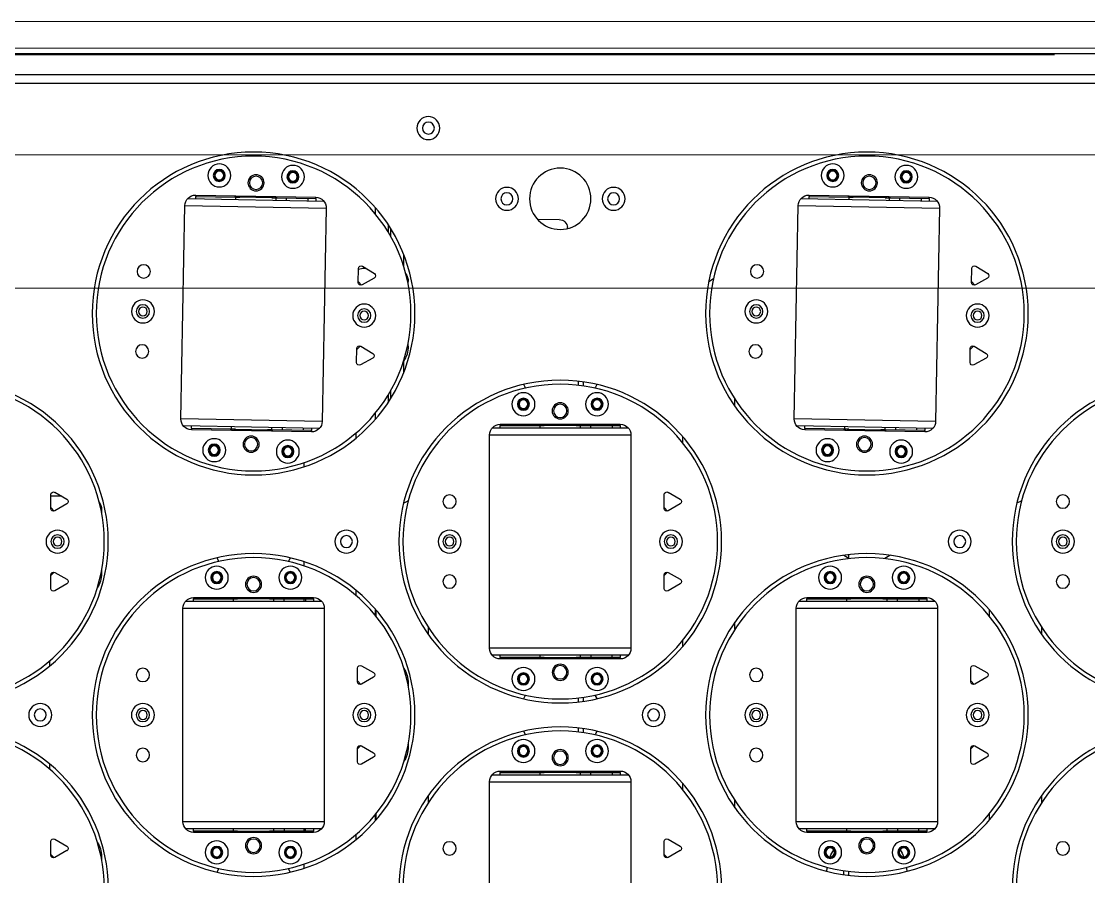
# Model space of a CAD drawing. Header units: millimetres. Extents: x 845401 to 948039, y 511594 to 550263.
# Drawn here: x 900760.8 to 901161, y 532271.1 to 532591.8 of the extents above; entities that cross this region are included whole.
import ezdxf

# ---------------------------------------------------------------- set-up
doc = ezdxf.new("R2010")
doc.units = ezdxf.units.MM
doc.layers.add('00', color=7, linetype='Continuous')
for name, color, linetype, lineweight in [('8101-0023040DXF_CONTINUOUS_LINE', 7, 'Continuous', 18), ('A-剖-0.10mm.......SECT-L01', 255, 'Continuous', 18), ('物流设备', 7, 'Continuous', 5)]:
    doc.layers.add(name, color=color, linetype=linetype, lineweight=lineweight)

# ---------------------------------------------------------------- blocks, each defined once
blk = doc.blocks.new('*U100544')
at = {"color": 1}
blk.add_lwpolyline([(0, -630), (4173.78, -630), (4173.78, 630), (0, 630)], close=True, dxfattribs=at)
at = {"color": 4}
blk.add_lwpolyline([(0, -600), (4173.78, -600), (4173.78, 600), (0, 600)], close=True, dxfattribs=at)
for tag, p in [('设备编号', (485.24, 55.29)), ('设备高度', (489.75, -155.56))]:
    blk.add_attdef(tag, p, '', height=100)
at = {"flags": 1}
blk.add_attdef('设备类型', (14286.52, -37.08), '', height=100, dxfattribs=at)
blk = doc.blocks.new('1260包胶摆轮')
at = {"color": 7, "linetype": 'Continuous', "lineweight": 25}
for p, q in [((4842812.88, 878231.8), (4842812.88, 878151.8)), ((4842865.88, 878151.8), (4842865.88, 878231.8)), ((4842947.66, 878186.92), (4842947.66, 878185.41)), ((4842743.38, 878184.24), (4842743.38, 878182.66)), ((4842648.38, 878179.05), (4842649.64, 878180.36)), ((4842648.38, 878179.4), (4842648.38, 878174.2)), ((4842654.38, 878177.66), (4842649.88, 878180.26)), ((4842667.38, 878179.8), (4842667.38, 878180.96)), ((4842878.38, 878179.05), (4842879.64, 878180.36)), ((4842878.38, 878179.4), (4842878.38, 878174.2)), ((4842884.38, 878177.66), (4842879.88, 878180.26)), ((4842649.88, 878173.33), (4842654.38, 878175.93)), ((4842879.88, 878173.33), (4842884.38, 878175.93)), ((4842746.88, 878170.8), (4842701.88, 878170.8)), ((4842701.88, 878170.3), (4842701.88, 878170.8)), ((4842716.63, 878170.3), (4842701.88, 878170.3)), ((4842701.88, 878170.3), (4842701.88, 878169.3)), ((4842716.63, 878170.8), (4842716.63, 878170.3)), ((4842717.22, 878170.3), (4842716.63, 878170.3)), ((4842716.88, 878170.3), (4842716.88, 878169.3)), ((4842717.8, 878170.3), (4842717.22, 878170.3)), ((4842718.38, 878170.3), (4842717.8, 878170.3)), ((4842718.38, 878170.8), (4842718.38, 878170.3)), ((4842718.38, 878170.3), (4842730.38, 878170.3)), ((4842730.38, 878170.3), (4842730.38, 878170.8)), ((4842730.97, 878170.3), (4842730.38, 878170.3)), ((4842731.55, 878170.3), (4842730.97, 878170.3)), ((4842732.13, 878170.3), (4842731.55, 878170.3)), ((4842731.88, 878169.3), (4842731.88, 878170.3)), ((4842732.13, 878170.3), (4842732.13, 878170.8)), ((4842746.88, 878170.3), (4842732.13, 878170.3)), ((4842735.88, 878169.3), (4842735.88, 878170.3)), ((4842743.38, 878170.3), (4842743.38, 878169.3)), ((4842743.88, 878170.3), (4842743.88, 878169.3)), ((4842746.88, 878170.8), (4842746.88, 878170.3)), ((4842746.88, 878169.3), (4842746.88, 878170.3)), ((4842762.88, 878173.47), (4842762.88, 878171.51)), ((4842976.88, 878170.8), (4842931.88, 878170.8)), ((4842931.88, 878170.3), (4842931.88, 878170.8)), ((4842946.63, 878170.3), (4842931.88, 878170.3)), ((4842931.88, 878170.3), (4842931.88, 878169.3)), ((4842946.63, 878170.8), (4842946.63, 878170.3)), ((4842947.22, 878170.3), (4842946.63, 878170.3)), ((4842946.88, 878170.3), (4842946.88, 878169.3)), ((4842947.8, 878170.3), (4842947.22, 878170.3)), ((4842948.38, 878170.3), (4842947.8, 878170.3)), ((4842948.38, 878170.8), (4842948.38, 878170.3)), ((4842948.38, 878170.3), (4842960.38, 878170.3)), ((4842960.38, 878170.3), (4842960.38, 878170.8)), ((4842960.97, 878170.3), (4842960.38, 878170.3)), ((4842961.55, 878170.3), (4842960.97, 878170.3)), ((4842962.13, 878170.3), (4842961.55, 878170.3)), ((4842961.88, 878169.3), (4842961.88, 878170.3)), ((4842962.13, 878170.3), (4842962.13, 878170.8)), ((4842976.88, 878170.3), (4842962.13, 878170.3)), ((4842965.88, 878169.3), (4842965.88, 878170.3)), ((4842973.88, 878170.3), (4842973.88, 878169.3)), ((4842976.88, 878170.8), (4842976.88, 878170.3)), ((4842976.88, 878169.3), (4842976.88, 878170.3)), ((4842697.88, 878166.8), (4842697.88, 878086.8)), ((4842698.76, 878169.3), (4842750.01, 878169.3)), ((4842750.88, 878086.8), (4842750.88, 878166.8)), ((4842770.38, 878166.1), (4842770.38, 878163.74)), ((4842927.88, 878166.8), (4842927.88, 878086.8)), ((4842928.76, 878169.3), (4842980.01, 878169.3)), ((4842980.88, 878086.8), (4842980.88, 878166.8)), ((4843000.38, 878166.1), (4843000.38, 878163.74)), ((4842789.88, 878157.01), (4842789.88, 878159.69)), ((4842904.88, 878161.58), (4842904.88, 878158.9)), ((4843019.88, 878157.01), (4843019.88, 878159.69)), ((4842885.38, 878154.85), (4842885.38, 878152.5)), ((4842647.88, 878145.13), (4842647.88, 878147.09)), ((4842865.01, 878149.3), (4842813.76, 878149.3)), ((4842816.88, 878149.3), (4842816.88, 878148.3)), ((4842816.88, 878147.8), (4842816.88, 878148.3)), ((4842816.88, 878148.3), (4842831.63, 878148.3)), ((4842816.88, 878147.8), (4842861.88, 878147.8)), ((4842831.63, 878148.3), (4842831.63, 878147.8)), ((4842831.63, 878148.3), (4842832.22, 878148.3)), ((4842831.88, 878149.3), (4842831.88, 878148.3)), ((4842832.22, 878148.3), (4842832.8, 878148.3)), ((4842832.8, 878148.3), (4842833.38, 878148.3)), ((4842845.38, 878148.3), (4842833.38, 878148.3)), ((4842833.38, 878148.3), (4842833.38, 878147.8)), ((4842845.38, 878147.8), (4842845.38, 878148.3)), ((4842845.38, 878148.3), (4842845.97, 878148.3)), ((4842845.97, 878148.3), (4842846.55, 878148.3)), ((4842846.55, 878148.3), (4842847.13, 878148.3)), ((4842846.88, 878148.3), (4842846.88, 878149.3)), ((4842847.13, 878148.3), (4842861.88, 878148.3)), ((4842847.13, 878147.8), (4842847.13, 878148.3)), ((4842850.88, 878149.3), (4842850.88, 878148.3)), ((4842858.88, 878148.3), (4842858.88, 878149.3)), ((4842861.88, 878148.3), (4842861.88, 878149.3)), ((4842861.88, 878148.3), (4842861.88, 878147.8)), ((4842763.38, 878144.4), (4842763.38, 878139.2)), ((4842769.38, 878142.66), (4842764.88, 878145.26)), ((4842993.38, 878144.4), (4842993.38, 878139.2)), ((4842999.38, 878142.66), (4842994.88, 878145.26)), ((4842764.64, 878138.23), (4842763.38, 878139.54)), ((4842764.88, 878138.33), (4842769.38, 878140.93)), ((4842782.38, 878137.63), (4842782.38, 878138.8)), ((4842994.64, 878138.23), (4842993.38, 878139.54)), ((4842994.88, 878138.33), (4842999.38, 878140.93)), ((4842846.16, 878131.68), (4842846.16, 878133.19)), ((4842846.16, 878120.41), (4842846.16, 878121.92)), ((4842763.38, 878114.05), (4842764.64, 878115.36)), ((4842763.38, 878114.4), (4842763.38, 878109.2)), ((4842769.38, 878112.66), (4842764.88, 878115.26)), ((4842782.38, 878114.8), (4842782.38, 878115.96)), ((4842993.38, 878114.05), (4842994.64, 878115.36)), ((4842993.38, 878114.4), (4842993.38, 878109.2)), ((4842999.38, 878112.66), (4842994.88, 878115.26)), ((4842764.88, 878108.33), (4842769.38, 878110.93)), ((4842994.88, 878108.33), (4842999.38, 878110.93)), ((4842647.88, 878106.51), (4842647.88, 878108.47)), ((4842861.88, 878105.8), (4842816.88, 878105.8)), ((4842816.88, 878105.3), (4842816.88, 878105.8)), ((4842831.63, 878105.8), (4842831.63, 878105.3)), ((4842833.38, 878105.8), (4842833.38, 878105.3)), ((4842845.38, 878105.3), (4842845.38, 878105.8)), ((4842847.13, 878105.3), (4842847.13, 878105.8)), ((4842861.88, 878105.8), (4842861.88, 878105.3)), ((4842812.88, 878101.8), (4842812.88, 878021.8)), ((4842813.76, 878104.3), (4842865.01, 878104.3)), ((4842831.63, 878105.3), (4842816.88, 878105.3)), ((4842816.88, 878105.3), (4842816.88, 878104.3)), ((4842832.22, 878105.3), (4842831.63, 878105.3)), ((4842831.88, 878105.3), (4842831.88, 878104.3)), ((4842832.8, 878105.3), (4842832.22, 878105.3)), ((4842833.38, 878105.3), (4842832.8, 878105.3)), ((4842833.38, 878105.3), (4842845.38, 878105.3)), ((4842845.97, 878105.3), (4842845.38, 878105.3)), ((4842846.55, 878105.3), (4842845.97, 878105.3)), ((4842847.13, 878105.3), (4842846.55, 878105.3)), ((4842846.88, 878104.3), (4842846.88, 878105.3)), ((4842861.88, 878105.3), (4842847.13, 878105.3)), ((4842850.88, 878104.3), (4842850.88, 878105.3)), ((4842858.88, 878105.3), (4842858.88, 878104.3)), ((4842861.88, 878104.3), (4842861.88, 878105.3)), ((4842865.88, 878021.8), (4842865.88, 878101.8)), ((4842885.38, 878101.1), (4842885.38, 878098.74)), ((4842789.88, 878093.9), (4842789.88, 878096.58)), ((4842904.88, 878094.69), (4842904.88, 878092.01)), ((4843019.88, 878093.9), (4843019.88, 878096.58)), ((4842770.38, 878089.85), (4842770.38, 878087.5)), ((4843000.38, 878089.85), (4843000.38, 878087.5)), ((4842750.01, 878084.3), (4842698.76, 878084.3)), ((4842701.88, 878084.3), (4842701.88, 878083.3)), ((4842701.88, 878083.3), (4842716.63, 878083.3)), ((4842701.88, 878082.8), (4842701.88, 878083.3)), ((4842701.88, 878082.8), (4842746.88, 878082.8)), ((4842716.63, 878083.3), (4842716.63, 878082.8)), ((4842716.63, 878083.3), (4842717.22, 878083.3)), ((4842716.88, 878084.3), (4842716.88, 878083.3)), ((4842717.22, 878083.3), (4842717.8, 878083.3)), ((4842717.8, 878083.3), (4842718.38, 878083.3)), ((4842730.38, 878083.3), (4842718.38, 878083.3)), ((4842718.38, 878083.3), (4842718.38, 878082.8)), ((4842730.38, 878082.8), (4842730.38, 878083.3)), ((4842730.38, 878083.3), (4842730.97, 878083.3)), ((4842730.97, 878083.3), (4842731.55, 878083.3)), ((4842731.55, 878083.3), (4842732.13, 878083.3)), ((4842731.88, 878083.3), (4842731.88, 878084.3)), ((4842732.13, 878082.8), (4842732.13, 878083.3)), ((4842732.13, 878083.3), (4842746.88, 878083.3)), ((4842735.88, 878084.3), (4842735.88, 878083.3)), ((4842743.38, 878084.3), (4842743.38, 878083.3)), ((4842743.88, 878083.3), (4842743.88, 878084.3)), ((4842746.88, 878083.3), (4842746.88, 878084.3)), ((4842746.88, 878083.3), (4842746.88, 878082.8)), ((4842762.88, 878082.09), (4842762.88, 878080.13)), ((4842980.01, 878084.3), (4842928.76, 878084.3)), ((4842931.88, 878084.3), (4842931.88, 878083.3)), ((4842931.88, 878083.3), (4842946.63, 878083.3)), ((4842931.88, 878082.8), (4842931.88, 878083.3)), ((4842931.88, 878082.8), (4842976.88, 878082.8)), ((4842946.63, 878083.3), (4842946.63, 878082.8)), ((4842946.63, 878083.3), (4842947.22, 878083.3)), ((4842946.88, 878084.3), (4842946.88, 878083.3)), ((4842947.22, 878083.3), (4842947.8, 878083.3)), ((4842947.8, 878083.3), (4842948.38, 878083.3)), ((4842960.38, 878083.3), (4842948.38, 878083.3)), ((4842948.38, 878083.3), (4842948.38, 878082.8)), ((4842960.38, 878082.8), (4842960.38, 878083.3)), ((4842960.38, 878083.3), (4842960.97, 878083.3)), ((4842960.97, 878083.3), (4842961.55, 878083.3)), ((4842961.55, 878083.3), (4842962.13, 878083.3)), ((4842961.88, 878083.3), (4842961.88, 878084.3)), ((4842962.13, 878083.3), (4842976.88, 878083.3)), ((4842962.13, 878082.8), (4842962.13, 878083.3)), ((4842965.88, 878084.3), (4842965.88, 878083.3)), ((4842973.88, 878083.3), (4842973.88, 878084.3)), ((4842976.88, 878083.3), (4842976.88, 878084.3)), ((4842976.88, 878083.3), (4842976.88, 878082.8)), ((4842648.38, 878079.4), (4842648.38, 878074.2)), ((4842654.38, 878077.66), (4842649.88, 878080.26)), ((4842878.38, 878079.4), (4842878.38, 878074.2)), ((4842884.38, 878077.66), (4842879.88, 878080.26)), ((4842649.64, 878073.23), (4842648.38, 878074.54)), ((4842649.88, 878073.33), (4842654.38, 878075.93)), ((4842667.38, 878072.63), (4842667.38, 878073.8)), ((4842879.64, 878073.23), (4842878.38, 878074.54)), ((4842879.88, 878073.33), (4842884.38, 878075.93)), ((4842743.38, 878070.94), (4842743.38, 878069.36)), ((4842947.66, 878068.18), (4842947.66, 878066.67)), ((4842648.38, 878049.05), (4842649.64, 878050.36)), ((4842654.38, 878047.66), (4842649.88, 878050.26)), ((4842667.38, 878049.8), (4842667.38, 878050.96)), ((4842878.38, 878049.05), (4842879.64, 878050.36)), ((4842884.38, 878047.66), (4842879.88, 878050.26)), ((4842648.38, 878049.4), (4842648.38, 878044.2)), ((4842649.88, 878043.33), (4842654.38, 878045.93)), ((4842878.38, 878049.4), (4842878.38, 878044.2)), ((4842879.88, 878043.33), (4842884.38, 878045.93)), ((4842652.42, 878044.8), (4842648.38, 878044.8)), ((4842743.38, 878033.74), (4842743.38, 878032.16)), ((4842762.88, 878022.97), (4842762.88, 878021.01)), ((4842885.38, 878024.85), (4842885.38, 878022.5)), ((4842697.97, 878018.31), (4842749.2, 878019.27)), ((4842746.05, 878020.71), (4842701.06, 878019.87)), ((4842701.07, 878019.37), (4842701.06, 878019.87)), ((4842715.82, 878019.65), (4842701.07, 878019.37)), ((4842701.07, 878019.37), (4842701.09, 878018.37)), ((4842715.81, 878020.15), (4842715.82, 878019.65)), ((4842716.4, 878019.66), (4842715.82, 878019.65)), ((4842716.07, 878019.65), (4842716.09, 878018.65)), ((4842716.98, 878019.67), (4842716.4, 878019.66)), ((4842717.57, 878019.68), (4842716.98, 878019.67)), ((4842717.56, 878020.18), (4842717.57, 878019.68)), ((4842717.57, 878019.68), (4842729.57, 878019.9)), ((4842729.57, 878019.9), (4842729.56, 878020.4)), ((4842730.15, 878019.91), (4842729.57, 878019.9)), ((4842730.73, 878019.92), (4842730.15, 878019.91)), ((4842731.32, 878019.94), (4842730.73, 878019.92)), ((4842731.08, 878018.93), (4842731.07, 878019.93)), ((4842731.32, 878019.94), (4842731.31, 878020.44)), ((4842746.06, 878020.21), (4842731.32, 878019.94)), ((4842735.08, 878019.01), (4842735.07, 878020.01)), ((4842743.06, 878020.15), (4842743.08, 878019.16)), ((4842746.05, 878020.71), (4842746.06, 878020.21)), ((4842746.08, 878019.21), (4842746.06, 878020.21)), ((4842865.01, 878019.3), (4842813.76, 878019.3)), ((4842816.88, 878019.3), (4842816.88, 878018.3)), ((4842816.88, 878017.8), (4842816.88, 878018.3)), ((4842816.88, 878018.3), (4842831.63, 878018.3)), ((4842816.88, 878017.8), (4842861.88, 878017.8)), ((4842831.63, 878018.3), (4842831.63, 878017.8)), ((4842831.63, 878018.3), (4842832.22, 878018.3)), ((4842831.88, 878019.3), (4842831.88, 878018.3)), ((4842832.22, 878018.3), (4842832.8, 878018.3)), ((4842832.8, 878018.3), (4842833.38, 878018.3)), ((4842845.38, 878018.3), (4842833.38, 878018.3)), ((4842833.38, 878018.3), (4842833.38, 878017.8)), ((4842845.38, 878017.8), (4842845.38, 878018.3)), ((4842845.38, 878018.3), (4842845.97, 878018.3)), ((4842845.97, 878018.3), (4842846.55, 878018.3)), ((4842846.55, 878018.3), (4842847.13, 878018.3)), ((4842846.88, 878018.3), (4842846.88, 878019.3)), ((4842847.13, 878018.3), (4842861.88, 878018.3)), ((4842847.13, 878017.8), (4842847.13, 878018.3)), ((4842850.88, 878019.3), (4842850.88, 878018.3)), ((4842858.88, 878018.3), (4842858.88, 878019.3)), ((4842861.88, 878018.3), (4842861.88, 878019.3)), ((4842861.88, 878018.3), (4842861.88, 878017.8)), ((4842927.97, 878018.31), (4842979.21, 878019.27)), ((4842976.06, 878020.71), (4842931.07, 878019.87)), ((4842931.07, 878019.37), (4842931.07, 878019.87)), ((4842945.82, 878019.65), (4842931.07, 878019.37)), ((4842931.07, 878019.37), (4842931.09, 878018.37)), ((4842945.81, 878020.15), (4842945.82, 878019.65)), ((4842946.41, 878019.66), (4842945.82, 878019.65)), ((4842946.07, 878019.65), (4842946.09, 878018.65)), ((4842946.99, 878019.67), (4842946.41, 878019.66)), ((4842947.57, 878019.68), (4842946.99, 878019.67)), ((4842947.56, 878020.18), (4842947.57, 878019.68)), ((4842947.57, 878019.68), (4842959.57, 878019.9)), ((4842959.57, 878019.9), (4842959.56, 878020.4)), ((4842960.16, 878019.91), (4842959.57, 878019.9)), ((4842960.73, 878019.92), (4842960.16, 878019.91)), ((4842961.32, 878019.94), (4842960.73, 878019.92)), ((4842961.09, 878018.93), (4842961.07, 878019.93)), ((4842961.32, 878019.94), (4842961.31, 878020.44)), ((4842976.07, 878020.21), (4842961.32, 878019.94)), ((4842965.09, 878019.01), (4842965.07, 878020.01)), ((4842973.07, 878020.15), (4842973.09, 878019.16)), ((4842976.06, 878020.71), (4842976.07, 878020.21)), ((4842976.09, 878019.21), (4842976.07, 878020.21)), ((4842697.14, 878015.8), (4842698.63, 877935.81)), ((4842751.62, 877936.8), (4842750.13, 878016.79)), ((4842927.14, 878015.8), (4842928.64, 877935.81)), ((4842981.63, 877936.8), (4842980.13, 878016.79)), ((4842774.89, 878006.8), (4842774.89, 878009.61)), ((4842904.88, 878011.08), (4842904.88, 878008.4)), ((4842775.89, 878008.04), (4842775.89, 878005.07)), ((4842846.16, 878001.68), (4842846.16, 878003.19)), ((4842763.04, 877994.62), (4842763.14, 877989.43)), ((4842769.08, 877993), (4842764.53, 877995.52)), ((4842993.05, 877994.62), (4842993.14, 877989.43)), ((4842999.08, 877993), (4842994.53, 877995.52)), ((4842764.41, 877988.48), (4842763.14, 877989.77)), ((4842764.66, 877988.59), (4842769.11, 877991.27)), ((4842994.41, 877988.48), (4842993.14, 877989.77)), ((4842994.66, 877988.59), (4842999.11, 877991.27)), ((4842782.38, 877988.55), (4842782.38, 877987.11)), ((4842763.61, 877964.29), (4842764.84, 877965.62)), ((4842993.61, 877964.29), (4842994.84, 877965.62)), ((4842763.61, 877964.63), (4842763.7, 877959.43)), ((4842769.64, 877963.01), (4842765.09, 877965.52)), ((4842782.38, 877965.48), (4842782.38, 877964.3)), ((4842993.61, 877964.63), (4842993.71, 877959.43)), ((4842999.64, 877963.01), (4842995.09, 877965.52)), ((4842765.22, 877958.59), (4842769.67, 877961.28)), ((4842995.22, 877958.59), (4842999.67, 877961.28)), ((4842774.89, 877942.99), (4842774.89, 877945.8)), ((4842775.89, 877947.52), (4842775.89, 877944.55)), ((4842842.07, 877944.48), (4842842.06, 877944.05)), ((4842839.02, 877941.09), (4842831.02, 877941.2)), ((4842750.79, 877934.28), (4842699.56, 877933.33)), ((4842717.68, 877933.67), (4842717.69, 877932.67)), ((4842732.69, 877932.95), (4842732.67, 877933.95)), ((4842736.67, 877934.02), (4842736.69, 877933.02)), ((4842744.69, 877933.17), (4842744.67, 877934.17)), ((4842747.69, 877933.23), (4842747.67, 877934.23)), ((4842980.8, 877934.28), (4842929.56, 877933.33)), ((4842947.68, 877933.67), (4842947.7, 877932.67)), ((4842962.69, 877932.95), (4842962.68, 877933.95)), ((4842966.68, 877934.02), (4842966.69, 877933.02)), ((4842974.69, 877933.17), (4842974.67, 877934.17)), ((4842977.69, 877933.23), (4842977.67, 877934.23)), ((4842702.68, 877933.39), (4842702.7, 877932.39)), ((4842702.7, 877932.39), (4842717.44, 877932.66)), ((4842702.71, 877931.89), (4842702.7, 877932.39)), ((4842702.71, 877931.89), (4842747.7, 877932.73)), ((4842717.44, 877932.66), (4842718.03, 877932.67)), ((4842717.44, 877932.66), (4842717.45, 877932.16)), ((4842718.03, 877932.67), (4842718.61, 877932.68)), ((4842718.61, 877932.68), (4842719.19, 877932.69)), ((4842731.19, 877932.92), (4842719.19, 877932.69)), ((4842719.19, 877932.69), (4842719.2, 877932.19)), ((4842731.19, 877932.92), (4842731.78, 877932.93)), ((4842731.2, 877932.42), (4842731.19, 877932.92)), ((4842731.78, 877932.93), (4842732.36, 877932.94)), ((4842732.36, 877932.94), (4842732.94, 877932.95)), ((4842732.94, 877932.95), (4842747.69, 877933.23)), ((4842732.95, 877932.45), (4842732.94, 877932.95)), ((4842747.69, 877933.23), (4842747.7, 877932.73)), ((4842932.68, 877933.39), (4842932.7, 877932.39)), ((4842932.7, 877932.39), (4842947.45, 877932.66)), ((4842932.71, 877931.89), (4842932.7, 877932.39)), ((4842932.71, 877931.89), (4842977.7, 877932.73)), ((4842947.45, 877932.66), (4842948.03, 877932.67)), ((4842947.45, 877932.66), (4842947.46, 877932.16)), ((4842948.03, 877932.67), (4842948.61, 877932.68)), ((4842948.61, 877932.68), (4842949.2, 877932.69)), ((4842961.2, 877932.92), (4842949.2, 877932.69)), ((4842949.2, 877932.69), (4842949.21, 877932.19)), ((4842961.2, 877932.92), (4842961.78, 877932.93)), ((4842961.2, 877932.42), (4842961.2, 877932.92)), ((4842961.78, 877932.93), (4842962.36, 877932.94)), ((4842962.36, 877932.94), (4842962.94, 877932.95)), ((4842962.94, 877932.95), (4842977.69, 877933.23)), ((4842962.95, 877932.45), (4842962.94, 877932.95)), ((4842977.69, 877933.23), (4842977.7, 877932.73)), ((4841954.98, 877889.9), (4843148.78, 877889.9)), ((4843148.18, 877886.8), (4841955.59, 877886.8))]:
    blk.add_line(p, q, dxfattribs=at)
at = {"color": 8, "linetype": 'Continuous', "lineweight": 25}
for p, q in [((4842945.66, 878185.15), (4842945.66, 878186.67)), ((4842717.22, 878170.8), (4842717.22, 878170.3)), ((4842717.8, 878170.3), (4842717.8, 878170.8)), ((4842730.97, 878170.8), (4842730.97, 878170.3)), ((4842731.55, 878170.3), (4842731.55, 878170.8)), ((4842947.22, 878170.8), (4842947.22, 878170.3)), ((4842947.8, 878170.3), (4842947.8, 878170.8)), ((4842960.97, 878170.8), (4842960.97, 878170.3)), ((4842961.55, 878170.3), (4842961.55, 878170.8)), ((4842750.88, 878166.8), (4842697.88, 878166.8)), ((4842770.15, 878166.37), (4842770.15, 878164.03)), ((4842980.88, 878166.8), (4842927.88, 878166.8)), ((4842812.88, 878151.8), (4842865.88, 878151.8)), ((4842832.22, 878148.3), (4842832.22, 878147.8)), ((4842832.8, 878147.8), (4842832.8, 878148.3)), ((4842845.97, 878148.3), (4842845.97, 878147.8)), ((4842846.55, 878147.8), (4842846.55, 878148.3)), ((4842848.16, 878133.45), (4842848.16, 878131.94)), ((4842848.16, 878121.66), (4842848.16, 878120.14)), ((4842832.22, 878105.8), (4842832.22, 878105.3)), ((4842832.8, 878105.3), (4842832.8, 878105.8)), ((4842845.97, 878105.8), (4842845.97, 878105.3)), ((4842846.55, 878105.3), (4842846.55, 878105.8)), ((4842865.88, 878101.8), (4842812.88, 878101.8)), ((4842697.88, 878086.8), (4842750.88, 878086.8)), ((4842770.15, 878089.56), (4842770.15, 878087.23)), ((4842927.88, 878086.8), (4842980.88, 878086.8)), ((4842717.22, 878083.3), (4842717.22, 878082.8)), ((4842717.8, 878082.8), (4842717.8, 878083.3)), ((4842730.97, 878083.3), (4842730.97, 878082.8)), ((4842731.55, 878082.8), (4842731.55, 878083.3)), ((4842947.22, 878083.3), (4842947.22, 878082.8)), ((4842947.8, 878082.8), (4842947.8, 878083.3)), ((4842960.97, 878083.3), (4842960.97, 878082.8)), ((4842961.55, 878082.8), (4842961.55, 878083.3)), ((4842945.66, 878066.93), (4842945.66, 878067)), ((4842812.88, 878021.8), (4842865.88, 878021.8)), ((4842716.4, 878020.16), (4842716.4, 878019.66)), ((4842716.98, 878019.67), (4842716.97, 878020.17)), ((4842730.14, 878020.41), (4842730.15, 878019.91)), ((4842730.73, 878019.92), (4842730.72, 878020.42)), ((4842832.22, 878018.3), (4842832.22, 878017.8)), ((4842832.8, 878017.8), (4842832.8, 878018.3)), ((4842845.97, 878018.3), (4842845.97, 878017.8)), ((4842846.55, 878017.8), (4842846.55, 878018.3)), ((4842946.4, 878020.16), (4842946.41, 878019.66)), ((4842946.99, 878019.67), (4842946.98, 878020.17)), ((4842960.15, 878020.41), (4842960.16, 878019.91)), ((4842960.73, 878019.92), (4842960.72, 878020.42)), ((4842750.13, 878016.79), (4842697.14, 878015.8)), ((4842770.15, 878015.87), (4842770.15, 878013.53)), ((4842980.13, 878016.79), (4842927.14, 878015.8)), ((4842848.16, 878003.45), (4842848.16, 878001.94)), ((4842780.62, 877994.13), (4842780.62, 877998.6)), ((4842780.62, 877954), (4842780.62, 877958.47)), ((4842770.15, 877939.07), (4842770.15, 877936.73)), ((4842698.63, 877935.81), (4842751.62, 877936.8)), ((4842928.64, 877935.81), (4842981.63, 877936.8)), ((4842718.03, 877932.67), (4842718.04, 877932.17)), ((4842718.62, 877932.18), (4842718.61, 877932.68)), ((4842731.78, 877932.93), (4842731.79, 877932.43)), ((4842732.37, 877932.44), (4842732.36, 877932.94)), ((4842948.03, 877932.67), (4842948.04, 877932.17)), ((4842948.62, 877932.18), (4842948.61, 877932.68)), ((4842961.78, 877932.93), (4842961.79, 877932.43)), ((4842962.37, 877932.44), (4842962.36, 877932.94))]:
    blk.add_line(p, q, dxfattribs=at)
at = {"color": 7, "linetype": 'Continuous', "lineweight": 25, "flags": 128}
for points in [[(4842710.67, 878185.72), (4842710.69, 878185.66), (4842711.36, 878184.34)], [(4842737.4, 878184.34), (4842738.07, 878185.66), (4842738.1, 878185.72)], [(4842939.39, 878185.41), (4842939.48, 878184.08), (4842939.51, 878183.89)], [(4842969.26, 878183.89), (4842969.28, 878184.08), (4842969.38, 878185.41)], [(4842826.37, 878134.25), (4842826.21, 878133.96), (4842825.67, 878132.87)], [(4842853.1, 878132.87), (4842852.56, 878133.96), (4842852.4, 878134.25)], [(4842825.67, 878120.72), (4842825.7, 878120.66), (4842826.37, 878119.34)], [(4842852.4, 878119.34), (4842853.07, 878120.66), (4842853.1, 878120.72)], [(4842711.36, 878069.25), (4842711.2, 878068.96), (4842710.67, 878067.87)], [(4842738.1, 878067.87), (4842737.56, 878068.96), (4842737.4, 878069.25)], [(4842947.62, 878068.19), (4842945.75, 878067.07), (4842945.58, 878066.94)], [(4842963.19, 878066.94), (4842963.01, 878067.07), (4842961.15, 878068.19)], [(4842780.62, 878047.34), (4842782.08, 878046.61), (4842782.41, 878046.45)], [(4843010.64, 878047.33), (4843012.08, 878046.61), (4843012.41, 878046.45)], [(4842826.37, 878004.25), (4842826.21, 878003.96), (4842825.67, 878002.87)], [(4842853.1, 878002.87), (4842852.56, 878003.96), (4842852.4, 878004.25)], [(4842896.84, 877963.29), (4842896.18, 877963.72), (4842895.03, 877964.57)], [(4842766.5, 877959.37), (4842765.37, 877959.48), (4842763.7, 877959.74)]]:
    blk.add_lwpolyline(points, dxfattribs=at)
at = {"color": 7, "linetype": 'Continuous', "lineweight": 25}
for centre, radius in [((4842609.38, 878191.8), 60.5), ((4842609.38, 878191.8), 59), ((4842839.38, 878191.8), 60.5), ((4842839.38, 878191.8), 59), ((4843069.38, 878191.8), 60.5), ((4843069.38, 878191.8), 59), ((4842724.38, 878126.8), 60.5), ((4842724.38, 878126.8), 59), ((4842954.38, 878126.8), 60.5), ((4842954.38, 878126.8), 59), ((4842710.58, 878178.3), 4.3), ((4842738.18, 878178.3), 4.3), ((4842940.58, 878178.3), 4.3), ((4842968.18, 878178.3), 4.3), ((4842710.58, 878178.3), 2.25), ((4842710.58, 878178.3), 2.03), ((4842710.58, 878178.3), 1.65), ((4842724.38, 878175.8), 3.03), ((4842724.38, 878175.8), 2.5), ((4842738.18, 878178.3), 2.25), ((4842738.18, 878178.3), 2.03), ((4842738.18, 878178.3), 1.65), ((4842797.88, 878176.8), 2.5), ((4842940.58, 878178.3), 2.25), ((4842940.58, 878178.3), 2.02), ((4842940.58, 878178.3), 1.65), ((4842954.38, 878175.8), 3.03), ((4842954.38, 878175.8), 2.5), ((4842968.18, 878178.3), 2.25), ((4842968.18, 878178.3), 2.02), ((4842968.18, 878178.3), 1.65), ((4843027.88, 878176.8), 2.5), ((4842839.38, 878142.8), 3.03), ((4842682.88, 878141.8), 2.5), ((4842825.58, 878140.3), 4.3), ((4842825.58, 878140.3), 2.25), ((4842825.58, 878140.3), 2.03), ((4842825.58, 878140.3), 1.65), ((4842839.38, 878142.8), 2.5), ((4842853.18, 878140.3), 4.3), ((4842853.18, 878140.3), 2.25), ((4842853.18, 878140.3), 2.03), ((4842853.18, 878140.3), 1.65), ((4842912.88, 878141.8), 2.5), ((4842644.38, 878126.8), 4.3), ((4842682.88, 878126.8), 4.3), ((4842765.88, 878126.8), 4.3), ((4842874.38, 878126.8), 4.3), ((4842912.88, 878126.8), 4.3), ((4842995.88, 878126.8), 4.3), ((4842644.38, 878126.8), 2.25), ((4842682.88, 878126.8), 2.5), ((4842682.88, 878126.8), 1.65), ((4842765.88, 878126.8), 2.5), ((4842765.88, 878126.8), 1.65), ((4842874.38, 878126.8), 2.25), ((4842912.88, 878126.8), 2.5), ((4842912.88, 878126.8), 1.65), ((4842995.88, 878126.8), 2.5), ((4842995.88, 878126.8), 1.65), ((4842609.38, 878061.8), 60.5), ((4842839.38, 878061.8), 60.5), ((4843069.38, 878061.8), 60.5), ((4842609.38, 878061.8), 59), ((4842839.38, 878061.8), 59), ((4843069.38, 878061.8), 59), ((4842682.88, 878111.8), 2.5), ((4842825.58, 878113.3), 4.3), ((4842825.58, 878113.3), 2.25), ((4842825.58, 878113.3), 2.03), ((4842825.58, 878113.3), 1.65), ((4842839.38, 878110.8), 3.02), ((4842853.18, 878113.3), 4.3), ((4842853.18, 878113.3), 2.25), ((4842853.18, 878113.3), 2.03), ((4842853.18, 878113.3), 1.65), ((4842912.88, 878111.8), 2.5), ((4842839.38, 878110.8), 2.5), ((4842710.58, 878075.3), 4.3), ((4842724.38, 878077.8), 3.03), ((4842724.38, 878077.8), 2.5), ((4842738.18, 878075.3), 4.3), ((4842797.88, 878076.8), 2.5), ((4842940.58, 878075.3), 4.3), ((4842954.38, 878077.8), 3.03), ((4842954.38, 878077.8), 2.5), ((4842968.18, 878075.3), 4.3), ((4843027.88, 878076.8), 2.5), ((4842710.58, 878075.3), 2.25), ((4842710.58, 878075.3), 2.03), ((4842710.58, 878075.3), 1.65), ((4842738.18, 878075.3), 2.25), ((4842738.18, 878075.3), 2.03), ((4842738.18, 878075.3), 1.65), ((4842940.58, 878075.3), 2.25), ((4842940.58, 878075.3), 2.03), ((4842940.58, 878075.3), 1.65), ((4842968.18, 878075.3), 2.25), ((4842968.18, 878075.3), 2.03), ((4842968.18, 878075.3), 1.65), ((4842650.88, 878061.8), 4.3), ((4842759.17, 878061.8), 4.3), ((4842797.88, 878061.8), 4.3), ((4842880.88, 878061.8), 4.3), ((4842989.17, 878061.8), 4.3), ((4843027.88, 878061.8), 4.3), ((4842650.88, 878061.8), 2.5), ((4842650.88, 878061.8), 1.65), ((4842759.17, 878061.8), 2.25), ((4842797.88, 878061.8), 2.5), ((4842797.88, 878061.8), 1.65), ((4842880.88, 878061.8), 2.5), ((4842880.88, 878061.8), 1.65), ((4842989.17, 878061.8), 2.25), ((4843027.88, 878061.8), 2.5), ((4843027.88, 878061.8), 1.65), ((4842797.88, 878046.8), 2.5), ((4843027.88, 878046.8), 2.5), ((4842724.38, 877976.3), 60.5), ((4842724.38, 877976.3), 59), ((4842954.38, 877976.3), 60.5), ((4842954.38, 877976.3), 59), ((4842709.62, 878027.53), 4.3), ((4842709.62, 878027.53), 2.25), ((4842737.22, 878028.05), 4.3), ((4842737.22, 878028.05), 2.25), ((4842737.22, 878028.05), 2.02), ((4842737.22, 878028.05), 1.65), ((4842939.62, 878027.53), 4.3), ((4842939.62, 878027.53), 2.25), ((4842967.22, 878028.05), 4.3), ((4842967.22, 878028.05), 2.25), ((4842967.22, 878028.05), 2.02), ((4842967.22, 878028.05), 1.65), ((4842709.62, 878027.53), 2.03), ((4842709.62, 878027.53), 1.65), ((4842723.46, 878025.29), 3.03), ((4842723.46, 878025.29), 2.5), ((4842939.62, 878027.53), 2.03), ((4842939.62, 878027.53), 1.65), ((4842953.47, 878025.29), 3.03), ((4842953.47, 878025.29), 2.5), ((4842825.58, 878010.3), 4.3), ((4842839.38, 878012.8), 3.03), ((4842839.38, 878012.8), 2.5), ((4842853.18, 878010.3), 4.3), ((4842825.58, 878010.3), 2.25), ((4842825.58, 878010.3), 2.03), ((4842825.58, 878010.3), 1.65), ((4842853.18, 878010.3), 2.25), ((4842853.18, 878010.3), 2.03), ((4842853.18, 878010.3), 1.65), ((4842682.61, 877990.52), 2.5), ((4842912.61, 877990.52), 2.5), ((4842682.89, 877975.52), 4.3), ((4842682.89, 877975.52), 2.5), ((4842765.87, 877977.07), 4.3), ((4842765.87, 877977.07), 2.5), ((4842765.87, 877977.07), 1.65), ((4842912.89, 877975.52), 4.3), ((4842912.89, 877975.52), 2.5), ((4842995.88, 877977.07), 4.3), ((4842995.88, 877977.07), 2.5), ((4842995.88, 877977.07), 1.65), ((4842682.89, 877975.52), 1.65), ((4842912.89, 877975.52), 1.65), ((4842683.17, 877960.53), 2.5), ((4842913.17, 877960.53), 2.5), ((4842839.38, 877933.3), 11.5), ((4842819.38, 877933.3), 4.3), ((4842859.38, 877933.3), 4.3), ((4842819.38, 877933.3), 2.25), ((4842859.38, 877933.3), 2.25), ((4842725.3, 877927.31), 3.02), ((4842725.3, 877927.31), 2.5), ((4842955.3, 877927.31), 3.02), ((4842955.3, 877927.31), 2.5), ((4842711.54, 877924.55), 4.3), ((4842711.54, 877924.55), 2.25), ((4842711.54, 877924.55), 2.03), ((4842711.54, 877924.55), 1.65), ((4842739.14, 877925.06), 4.3), ((4842739.14, 877925.06), 2.25), ((4842739.14, 877925.06), 2.03), ((4842739.14, 877925.06), 1.65), ((4842941.55, 877924.55), 4.3), ((4842941.55, 877924.55), 2.25), ((4842941.55, 877924.55), 2.03), ((4842941.55, 877924.55), 1.65), ((4842969.14, 877925.06), 4.3), ((4842969.14, 877925.06), 2.25), ((4842969.14, 877925.06), 2.03), ((4842969.14, 877925.06), 1.65), ((4842789.92, 877906.8), 4.3), ((4842789.92, 877906.8), 2.25)]:
    blk.add_circle(centre, radius, dxfattribs=at)
for centre, radius, start, end in [((4842649.38, 878179.4), 1, 60, 180), ((4842657.63, 878179.8), 9.75, 326.5886, 0), ((4842879.38, 878179.4), 1, 60, 180), ((4842954.38, 878185.8), 15, 202.9547, 214.0916), ((4842954.38, 878185.8), 15, 325.9084, 337.0453), ((4842649.38, 878174.2), 1, 180, 300), ((4842653.88, 878176.8), 1, 300, 60), ((4842879.38, 878174.2), 1, 180, 300), ((4842883.88, 878176.8), 1, 300, 60), ((4842701.88, 878166.8), 4, 90, 180), ((4842746.88, 878166.8), 4, 0, 90), ((4842931.88, 878166.8), 4, 90, 180), ((4842976.88, 878166.8), 4, 0, 90), ((4842816.88, 878151.8), 4, 180, 270), ((4842861.88, 878151.8), 4, 270, 0), ((4842764.38, 878144.4), 1, 60, 180), ((4842768.88, 878141.8), 1, 300, 60), ((4842772.63, 878138.8), 9.75, 0, 33.4114), ((4842994.38, 878144.4), 1, 60, 180), ((4842998.88, 878141.8), 1, 300, 60), ((4842764.38, 878139.2), 1, 180, 300), ((4842994.38, 878139.2), 1, 180, 300), ((4842764.38, 878114.4), 1, 60, 180), ((4842772.63, 878114.8), 9.75, 326.5886, 0), ((4842994.38, 878114.4), 1, 60, 180), ((4842768.88, 878111.8), 1, 300, 60), ((4842998.88, 878111.8), 1, 300, 60), ((4842764.38, 878109.2), 1, 180, 300), ((4842816.88, 878101.8), 4, 90, 180), ((4842861.88, 878101.8), 4, 0, 90), ((4842994.38, 878109.2), 1, 180, 300), ((4842701.88, 878086.8), 4, 180, 270), ((4842746.88, 878086.8), 4, 270, 0), ((4842931.88, 878086.8), 4, 180, 270), ((4842976.88, 878086.8), 4, 270, 0), ((4842649.38, 878079.4), 1, 60, 180), ((4842653.88, 878076.8), 1, 300, 60), ((4842657.63, 878073.8), 9.75, 0, 33.4114), ((4842879.38, 878079.4), 1, 60, 180), ((4842883.88, 878076.8), 1, 300, 60), ((4842649.38, 878074.2), 1, 180, 300), ((4842879.38, 878074.2), 1, 180, 300), ((4842649.38, 878049.4), 1, 60, 180), ((4842662.38, 878049.8), 5, 325.1077, 0), ((4842879.38, 878049.4), 1, 60, 180), ((4842653.88, 878046.8), 1, 300, 60), ((4842883.88, 878046.8), 1, 300, 60), ((4842649.38, 878044.2), 1, 180, 300), ((4842879.38, 878044.2), 1, 180, 300), ((4842816.88, 878021.8), 4, 180, 270), ((4842861.88, 878021.8), 4, 270, 0), ((4842701.14, 878015.87), 4, 91.0706, 181.0706), ((4842746.13, 878016.71), 4, 1.0706, 91.0706), ((4842931.14, 878015.87), 4, 91.0706, 181.0706), ((4842976.13, 878016.71), 4, 1.0706, 91.0706), ((4842764.04, 877994.64), 1, 61.0706, 181.0706), ((4842772.63, 877988.55), 9.75, 0, 34.9867), ((4842994.05, 877994.64), 1, 61.0706, 181.0706), ((4842768.59, 877992.13), 1, 301.0706, 61.0706), ((4842998.6, 877992.13), 1, 301.0706, 61.0706), ((4842764.14, 877989.45), 1, 181.0706, 301.0706), ((4842994.14, 877989.45), 1, 181.0706, 301.0706), ((4842764.6, 877964.65), 1, 61.0706, 181.0706), ((4842994.61, 877964.65), 1, 61.0706, 181.0706), ((4842769.15, 877962.13), 1, 301.0706, 61.0706), ((4842777.38, 877964.3), 5, 325.0056, 0), ((4842999.16, 877962.13), 1, 301.0706, 61.0706), ((4842764.7, 877959.45), 1, 181.0706, 301.0706), ((4842994.71, 877959.45), 1, 181.0706, 301.0706), ((4842839.06, 877944.09), 3, 269.2217, 359.2217), ((4842702.63, 877935.88), 4, 181.0706, 271.0706), ((4842747.62, 877936.73), 4, 271.0706, 1.0706), ((4842932.63, 877935.88), 4, 181.0706, 271.0706), ((4842977.63, 877936.73), 4, 271.0706, 1.0706)]:
    blk.add_arc(centre, radius, start, end, dxfattribs=at)
blk = doc.blocks.new('小盘摆轮加过渡板')
at = {"layer": 'A-剖-0.10mm.......SECT-L01', "color": 4}
for points in [[(735451.26, 342660.57), (734251.26, 342660.57), (734251.26, 341382.62), (735451.26, 341382.62)], [(735451.26, 342650.57), (734251.26, 342650.57), (734251.26, 341390.57), (735451.26, 341390.57)]]:
    blk.add_lwpolyline(points, close=True, dxfattribs=at)
at = {"layer": 'A-剖-0.10mm.......SECT-L01', "color": 1, "xscale": -1, "rotation": 180}
blk.add_blockref('1260包胶摆轮', (-4107700.62, 1220537.36), dxfattribs=at)
blk = doc.blocks.new('G$C0940C817')
at = {"linetype": 'Continuous', "lineweight": 25}
for p, q in [((2240.15, 2119.5), (40.15, 2119.5)), ((240.15, 2120), (626.22, 2120)), ((626.22, 2120), (799.8, 2120))]:
    blk.add_line(p, q, dxfattribs=at)
blk = doc.blocks.new('螺旋滑槽3')
at = {"rotation": 180}
blk.add_blockref('G$C0940C817', (1174887.04, 1943894.6, 0.25), dxfattribs=at)
blk = doc.blocks.new('C线')
blk.add_blockref('小盘摆轮加过渡板', (247693.92, 128758.97))
at = {"layer": '8101-0023040DXF_CONTINUOUS_LINE', "color": 2}
blk.add_blockref('螺旋滑槽3', (-191628.81, -1470357.65, -0.25), dxfattribs=at)
at = {"layer": '物流设备', "color": 0, "xscale": -1}
blk.add_blockref('*U100544', (985444.96, 470779.53, 25.38), dxfattribs=at)
blk = doc.blocks.new('BC线平台')
at = {"layer": 'A-剖-0.10mm.......SECT-L01', "color": 2, "elevation": 0.98}
blk.add_lwpolyline([(776874.46, 364450.44), (808174.13, 364450.46), (808174.13, 364550.46), (776874.46, 364550.44)], close=True, dxfattribs=at)

msp = doc.modelspace()

# ---------------------------------------------------------------- block references
at = {"layer": '00'}
for name, p in [('BC线平台', (120688.34, 168041.31, -0.98)), ('C线', (-81869.83, 61162.22))]:
    msp.add_blockref(name, p, dxfattribs=at)

doc.saveas('drawing.dxf')
